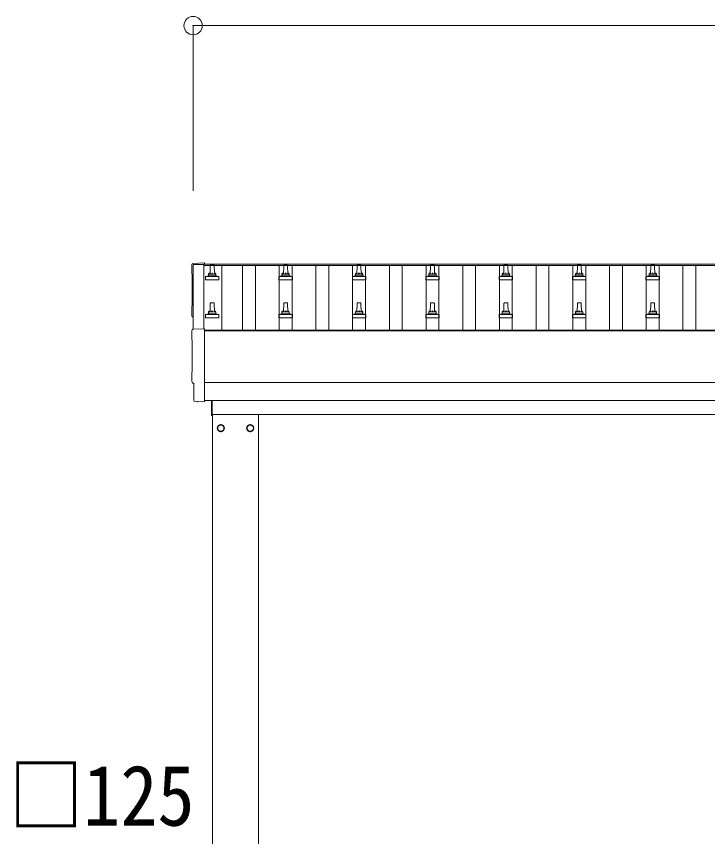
# Model space of a CAD drawing. Units: millimetres at full size, sheet at 1:50; details may follow other scales. Extents: x -14053 to 14053, y -9700 to 9700.
# Drawn here: x -7483 to -5599, y -3135 to -902 of the extents above; entities that cross this region are included whole.
import ezdxf
from ezdxf.enums import TextEntityAlignment as Align

# ---------------------------------------------------------------- set-up
doc = ezdxf.new("R2010")
doc.units = ezdxf.units.MM
doc.header["$LTSCALE"] = 50
doc.header["$PDMODE"] = 32
doc.header["$PDSIZE"] = 50
for name, color, linetype, lineweight in [('0-2_TEXT1', 4, 'Continuous', 9), ('0-5_ELV2', 5, 'Continuous', 5), ('0-8_TABLE1', 6, 'Continuous', 9)]:
    doc.layers.add(name, color=color, linetype=linetype, lineweight=lineweight)
doc.styles.add('ＭＳ ゴシック', font='')
doc.styles.get('ＭＳ ゴシック').set_extended_font_data('MS Gothic')

msp = doc.modelspace()

# ---------------------------------------------------------------- linework, layer by layer
at = {"layer": '0-2_TEXT1'}
for p, q in [((-6971.96, -1577.16), (-6971.96, -1752.65)), ((-6971.96, -1577.16), (-3325.96, -1577.16)), ((-6971.96, -1580.75), (-3325.96, -1580.75)), ((-7001.53, -1754.19), (-6969.96, -1752.54)), ((-6969.96, -1752.54), (-6969.96, -1951.4)), ((-6969.96, -1756.77), (-3327.96, -1756.77)), ((-6969.96, -1758.66), (-3327.96, -1758.66)), ((-3327.96, -1898.55), (-6969.96, -1898.55)), ((-6989.59, -1951.4), (-6996.51, -1951.04)), ((-6969.96, -1948.37), (-3327.96, -1948.37)), ((-6950.96, -1988.77), (-6950.96, -1948.47)), ((-6948.96, -1948.47), (-6948.96, -1988.77)), ((-6948.96, -1986.27), (-3452.96, -1986.27)), ((-6947.96, -4841.27), (-6947.96, -1986.27)), ((-6822.96, -1986.27), (-6822.96, -4841.27)), ((-6948.96, -1988.77), (-6950.96, -1988.77)), ((-6916.86, -2023.02), (-6916.96, -2023.02)), ((-6916.86, -2023.52), (-6916.96, -2023.52)), ((-6854.05, -2023.02), (-6853.95, -2023.02)), ((-6854.05, -2023.52), (-6853.95, -2023.52))]:
    msp.add_line(p, q, dxfattribs=at)
for points in [[(-7001.53, -1574.76), (-6969.96, -1573.11), (-6969.96, -1577.16)], [(-7000.96, -1754.16), (-7000.96, -1578.13), (-6971.96, -1578.13)], [(-6999.35, -1948.05), (-6999.35, -1901.02), (-6999.95, -1901.02)], [(-6988.85, -1951.12), (-6988.18, -1950.49), (-6969.96, -1951.4)]]:
    msp.add_lwpolyline(points, dxfattribs=at)
for points in [[(-6925.46, -2013.46), (-6933.96, -2018.37), (-6933.96, -2028.18), (-6925.46, -2033.09), (-6916.96, -2028.18), (-6916.96, -2018.37)], [(-6845.46, -2013.46), (-6836.96, -2018.37), (-6836.96, -2028.18), (-6845.46, -2033.09), (-6853.96, -2028.18), (-6853.96, -2018.37)]]:
    msp.add_lwpolyline(points, close=True, dxfattribs=at)
for centre, radius in [((-6925.46, -2023.27), 10), ((-6925.46, -2023.27), 8.5), ((-6845.46, -2023.27), 10), ((-6845.46, -2023.27), 8.5)]:
    msp.add_circle(centre, radius, dxfattribs=at)
for centre, start, end in [((-6925.46, -2023.27), 171.25399, 188.74601), ((-6925.46, -2023.27), 111.25399, 128.74601), ((-6925.46, -2023.27), 231.25399, 248.74601), ((-6925.46, -2023.27), 51.25399, 68.74601), ((-6925.46, -2023.27), 291.25399, 308.74601), ((-6925.46, -2023.27), 1.66581, 8.74601), ((-6925.46, -2023.27), 351.25399, 358.33419), ((-6845.46, -2023.27), 171.25399, 178.33419), ((-6845.46, -2023.27), 181.66581, 188.74601), ((-6845.46, -2023.27), 111.25399, 128.74601), ((-6845.46, -2023.27), 231.25399, 248.74601), ((-6845.46, -2023.27), 51.25399, 68.74601), ((-6845.46, -2023.27), 291.25399, 308.74601), ((-6845.46, -2023.27), 351.25399, 8.74601)]:
    msp.add_arc(centre, 8.6, start, end, dxfattribs=at)
for centre, major_axis, ratio, start_param, end_param in [((-7001.37, -1577.76), (-3, 0), 0.99863, 4.7647489, 6.2979817), ((-11767.23, -1648.18), (4763.38, 0), 0.99863, 6.2686928, 6.2979817), ((-6999.95, -1717.18), (-4.41, 0), 0.99863, 6.2686928, 7.6252171), ((-7001.37, -1757.19), (-3, 0), 0.99863, 4.7647489, 6.2979817), ((-11767.23, -1827.62), (4763.38, 0), 0.99863, 6.2686928, 6.2979817), ((-6999.95, -1896.62), (-4.41, 0), 0.99863, 6.2686928, 7.8539816), ((-6996.34, -1948.04), (-2.18, -2.07), 0.9974, 5.5252311, 7.0411395), ((-6989.54, -1950.4), (-0.727, -0.69), 0.9974, 0.7579542, 1.5707963)]:
    msp.add_ellipse(centre, major_axis=major_axis, ratio=ratio, start_param=start_param, end_param=end_param, dxfattribs=at)
at = {"layer": '0-5_ELV2'}
for p, q in [((-6954.96, -1603.68), (-6954.23, -1580.16)), ((-6953.23, -1579.18), (-6944.68, -1579.18)), ((-6943.68, -1580.16), (-6942.96, -1603.68)), ((-6754.96, -1603.68), (-6754.23, -1580.16)), ((-6753.23, -1579.18), (-6744.68, -1579.18)), ((-6743.68, -1580.16), (-6742.96, -1603.68)), ((-6554.96, -1603.68), (-6554.23, -1580.16)), ((-6553.23, -1579.18), (-6544.68, -1579.18)), ((-6543.68, -1580.16), (-6542.96, -1603.68)), ((-6354.96, -1603.68), (-6354.23, -1580.16)), ((-6353.23, -1579.18), (-6344.68, -1579.18)), ((-6343.68, -1580.16), (-6342.96, -1603.68)), ((-6154.96, -1603.68), (-6154.23, -1580.16)), ((-6153.23, -1579.18), (-6144.68, -1579.18)), ((-6143.68, -1580.16), (-6142.96, -1603.68)), ((-5954.96, -1603.68), (-5954.23, -1580.16)), ((-5953.23, -1579.18), (-5944.68, -1579.18)), ((-5943.68, -1580.16), (-5942.96, -1603.68)), ((-5754.96, -1603.68), (-5754.23, -1580.16)), ((-5753.23, -1579.18), (-5744.68, -1579.18)), ((-5743.68, -1580.16), (-5742.96, -1603.68)), ((-6958.96, -1607.89), (-6958.96, -1603.68)), ((-6957.96, -1603.68), (-6939.96, -1603.68)), ((-6938.96, -1607.89), (-6938.96, -1603.68)), ((-6758.96, -1607.89), (-6758.96, -1603.68)), ((-6757.96, -1603.68), (-6739.96, -1603.68)), ((-6738.96, -1607.89), (-6738.96, -1603.68)), ((-6558.96, -1607.89), (-6558.96, -1603.68)), ((-6557.96, -1603.68), (-6539.96, -1603.68)), ((-6538.96, -1607.89), (-6538.96, -1603.68)), ((-6358.96, -1607.89), (-6358.96, -1603.68)), ((-6357.96, -1603.68), (-6339.96, -1603.68)), ((-6338.96, -1607.89), (-6338.96, -1603.68)), ((-6158.96, -1607.89), (-6158.96, -1603.68)), ((-6157.96, -1603.68), (-6139.96, -1603.68)), ((-6138.96, -1607.89), (-6138.96, -1603.68)), ((-5958.96, -1607.89), (-5958.96, -1603.68)), ((-5957.96, -1603.68), (-5939.96, -1603.68)), ((-5938.96, -1607.89), (-5938.96, -1603.68)), ((-5758.96, -1607.89), (-5758.96, -1603.68)), ((-5757.96, -1603.68), (-5739.96, -1603.68)), ((-5738.96, -1607.89), (-5738.96, -1603.68)), ((-6967.21, -1619.18), (-6967.21, -1611.47)), ((-6930.71, -1619.18), (-6967.21, -1619.18)), ((-6966.83, -1610.68), (-6931.09, -1610.68)), ((-6966.44, -1610.49), (-6959.72, -1608.87)), ((-6959.34, -1608.68), (-6938.58, -1608.68)), ((-6931.47, -1610.49), (-6938.19, -1608.87)), ((-6930.71, -1619.18), (-6930.71, -1611.47)), ((-6767.21, -1619.18), (-6767.21, -1611.47)), ((-6730.71, -1619.18), (-6767.21, -1619.18)), ((-6766.83, -1610.68), (-6731.09, -1610.68)), ((-6766.44, -1610.49), (-6759.72, -1608.87)), ((-6759.34, -1608.68), (-6738.58, -1608.68)), ((-6731.47, -1610.49), (-6738.19, -1608.87)), ((-6730.71, -1619.18), (-6730.71, -1611.47)), ((-6567.21, -1619.18), (-6567.21, -1611.47)), ((-6530.71, -1619.18), (-6567.21, -1619.18)), ((-6566.83, -1610.68), (-6531.09, -1610.68)), ((-6566.44, -1610.49), (-6559.72, -1608.87)), ((-6559.34, -1608.68), (-6538.58, -1608.68)), ((-6531.47, -1610.49), (-6538.19, -1608.87)), ((-6530.71, -1619.18), (-6530.71, -1611.47)), ((-6367.21, -1619.18), (-6367.21, -1611.47)), ((-6330.71, -1619.18), (-6367.21, -1619.18)), ((-6366.83, -1610.68), (-6331.09, -1610.68)), ((-6366.44, -1610.49), (-6359.72, -1608.87)), ((-6359.34, -1608.68), (-6338.58, -1608.68)), ((-6331.47, -1610.49), (-6338.19, -1608.87)), ((-6330.71, -1619.18), (-6330.71, -1611.47)), ((-6167.21, -1619.18), (-6167.21, -1611.47)), ((-6130.71, -1619.18), (-6167.21, -1619.18)), ((-6166.83, -1610.68), (-6131.09, -1610.68)), ((-6166.44, -1610.49), (-6159.72, -1608.87)), ((-6159.34, -1608.68), (-6138.58, -1608.68)), ((-6131.47, -1610.49), (-6138.19, -1608.87)), ((-6130.71, -1619.18), (-6130.71, -1611.47)), ((-5967.21, -1619.18), (-5967.21, -1611.47)), ((-5930.71, -1619.18), (-5967.21, -1619.18)), ((-5966.83, -1610.68), (-5931.09, -1610.68)), ((-5966.44, -1610.49), (-5959.72, -1608.87)), ((-5959.34, -1608.68), (-5938.58, -1608.68)), ((-5931.47, -1610.49), (-5938.19, -1608.87)), ((-5930.71, -1619.18), (-5930.71, -1611.47)), ((-5767.21, -1619.18), (-5767.21, -1611.47)), ((-5730.71, -1619.18), (-5767.21, -1619.18)), ((-5766.83, -1610.68), (-5731.09, -1610.68)), ((-5766.44, -1610.49), (-5759.72, -1608.87)), ((-5759.34, -1608.68), (-5738.58, -1608.68)), ((-5731.47, -1610.49), (-5738.19, -1608.87)), ((-5730.71, -1619.18), (-5730.71, -1611.47)), ((-6954.96, -1707.01), (-6954.23, -1683.49)), ((-6953.23, -1682.51), (-6944.68, -1682.51)), ((-6943.68, -1683.49), (-6942.96, -1707.01)), ((-6754.96, -1707.01), (-6754.23, -1683.49)), ((-6753.23, -1682.51), (-6744.68, -1682.51)), ((-6743.68, -1683.49), (-6742.96, -1707.01)), ((-6554.96, -1707.01), (-6554.23, -1683.49)), ((-6553.23, -1682.51), (-6544.68, -1682.51)), ((-6543.68, -1683.49), (-6542.96, -1707.01)), ((-6354.96, -1707.01), (-6354.23, -1683.49)), ((-6353.23, -1682.51), (-6344.68, -1682.51)), ((-6343.68, -1683.49), (-6342.96, -1707.01)), ((-6154.96, -1707.01), (-6154.23, -1683.49)), ((-6153.23, -1682.51), (-6144.68, -1682.51)), ((-6143.68, -1683.49), (-6142.96, -1707.01)), ((-5954.96, -1707.01), (-5954.23, -1683.49)), ((-5953.23, -1682.51), (-5944.68, -1682.51)), ((-5943.68, -1683.49), (-5942.96, -1707.01)), ((-5754.96, -1707.01), (-5754.23, -1683.49)), ((-5753.23, -1682.51), (-5744.68, -1682.51)), ((-5743.68, -1683.49), (-5742.96, -1707.01)), ((-6967.21, -1722.51), (-6967.21, -1714.8)), ((-6966.83, -1714.01), (-6931.09, -1714.01)), ((-6966.44, -1713.83), (-6959.72, -1712.2)), ((-6959.34, -1712.01), (-6938.58, -1712.01)), ((-6958.96, -1711.23), (-6958.96, -1707.01)), ((-6957.96, -1707.01), (-6939.96, -1707.01)), ((-6938.96, -1711.23), (-6938.96, -1707.01)), ((-6931.47, -1713.83), (-6938.19, -1712.2)), ((-6930.71, -1722.51), (-6930.71, -1714.8)), ((-6767.21, -1722.51), (-6767.21, -1714.8)), ((-6766.83, -1714.01), (-6731.09, -1714.01)), ((-6766.44, -1713.83), (-6759.72, -1712.2)), ((-6759.34, -1712.01), (-6738.58, -1712.01)), ((-6758.96, -1711.23), (-6758.96, -1707.01)), ((-6757.96, -1707.01), (-6739.96, -1707.01)), ((-6738.96, -1711.23), (-6738.96, -1707.01)), ((-6731.47, -1713.83), (-6738.19, -1712.2)), ((-6730.71, -1722.51), (-6730.71, -1714.8)), ((-6567.21, -1722.51), (-6567.21, -1714.8)), ((-6566.83, -1714.01), (-6531.09, -1714.01)), ((-6566.44, -1713.83), (-6559.72, -1712.2)), ((-6559.34, -1712.01), (-6538.58, -1712.01)), ((-6558.96, -1711.23), (-6558.96, -1707.01)), ((-6557.96, -1707.01), (-6539.96, -1707.01)), ((-6538.96, -1711.23), (-6538.96, -1707.01)), ((-6531.47, -1713.83), (-6538.19, -1712.2)), ((-6530.71, -1722.51), (-6530.71, -1714.8)), ((-6367.21, -1722.51), (-6367.21, -1714.8)), ((-6366.83, -1714.01), (-6331.09, -1714.01)), ((-6366.44, -1713.83), (-6359.72, -1712.2)), ((-6359.34, -1712.01), (-6338.58, -1712.01)), ((-6358.96, -1711.23), (-6358.96, -1707.01)), ((-6357.96, -1707.01), (-6339.96, -1707.01)), ((-6338.96, -1711.23), (-6338.96, -1707.01)), ((-6331.47, -1713.83), (-6338.19, -1712.2)), ((-6330.71, -1722.51), (-6330.71, -1714.8)), ((-6167.21, -1722.51), (-6167.21, -1714.8)), ((-6166.83, -1714.01), (-6131.09, -1714.01)), ((-6166.44, -1713.83), (-6159.72, -1712.2)), ((-6159.34, -1712.01), (-6138.58, -1712.01)), ((-6158.96, -1711.23), (-6158.96, -1707.01)), ((-6157.96, -1707.01), (-6139.96, -1707.01)), ((-6138.96, -1711.23), (-6138.96, -1707.01)), ((-6131.47, -1713.83), (-6138.19, -1712.2)), ((-6130.71, -1722.51), (-6130.71, -1714.8)), ((-5967.21, -1722.51), (-5967.21, -1714.8)), ((-5966.83, -1714.01), (-5931.09, -1714.01)), ((-5966.44, -1713.83), (-5959.72, -1712.2)), ((-5959.34, -1712.01), (-5938.58, -1712.01)), ((-5958.96, -1711.23), (-5958.96, -1707.01)), ((-5957.96, -1707.01), (-5939.96, -1707.01)), ((-5938.96, -1711.23), (-5938.96, -1707.01)), ((-5931.47, -1713.83), (-5938.19, -1712.2)), ((-5930.71, -1722.51), (-5930.71, -1714.8)), ((-5767.21, -1722.51), (-5767.21, -1714.8)), ((-5766.83, -1714.01), (-5731.09, -1714.01)), ((-5766.44, -1713.83), (-5759.72, -1712.2)), ((-5759.34, -1712.01), (-5738.58, -1712.01)), ((-5758.96, -1711.23), (-5758.96, -1707.01)), ((-5757.96, -1707.01), (-5739.96, -1707.01)), ((-5738.96, -1711.23), (-5738.96, -1707.01)), ((-5731.47, -1713.83), (-5738.19, -1712.2)), ((-5730.71, -1722.51), (-5730.71, -1714.8)), ((-6930.71, -1722.51), (-6967.21, -1722.51)), ((-6730.71, -1722.51), (-6767.21, -1722.51)), ((-6530.71, -1722.51), (-6567.21, -1722.51)), ((-6330.71, -1722.51), (-6367.21, -1722.51)), ((-6130.71, -1722.51), (-6167.21, -1722.51)), ((-5930.71, -1722.51), (-5967.21, -1722.51)), ((-5730.71, -1722.51), (-5767.21, -1722.51))]:
    msp.add_line(p, q, dxfattribs=at)
at = {"layer": '0-5_ELV2', "color": 4, "lineweight": 9}
for p, q in [((-6922.46, -1580.75), (-6922.46, -1756.77)), ((-6866.46, -1756.77), (-6866.46, -1580.75)), ((-6831.46, -1756.77), (-6831.46, -1580.75)), ((-6766.46, -1756.77), (-6766.46, -1580.75)), ((-6731.46, -1756.77), (-6731.46, -1580.75)), ((-6666.46, -1756.77), (-6666.46, -1580.75)), ((-6631.46, -1756.77), (-6631.46, -1580.75)), ((-6566.46, -1756.77), (-6566.46, -1580.75)), ((-6531.46, -1756.77), (-6531.46, -1580.75)), ((-6466.46, -1756.77), (-6466.46, -1580.75)), ((-6431.46, -1756.77), (-6431.46, -1580.75)), ((-6366.46, -1756.77), (-6366.46, -1580.75)), ((-6331.46, -1756.77), (-6331.46, -1580.75)), ((-6266.46, -1756.77), (-6266.46, -1580.75)), ((-6231.46, -1756.77), (-6231.46, -1580.75)), ((-6166.46, -1756.77), (-6166.46, -1580.75)), ((-6131.46, -1756.77), (-6131.46, -1580.75)), ((-6066.46, -1756.77), (-6066.46, -1580.75)), ((-6031.46, -1756.77), (-6031.46, -1580.75)), ((-5966.46, -1756.77), (-5966.46, -1580.75)), ((-5931.46, -1756.77), (-5931.46, -1580.75)), ((-5866.46, -1756.77), (-5866.46, -1580.75)), ((-5831.46, -1756.77), (-5831.46, -1580.75)), ((-5766.46, -1756.77), (-5766.46, -1580.75)), ((-5731.46, -1756.77), (-5731.46, -1580.75)), ((-5666.46, -1756.77), (-5666.46, -1580.75)), ((-5631.46, -1756.77), (-5631.46, -1580.75))]:
    msp.add_line(p, q, dxfattribs=at)
at = {"layer": '0-5_ELV2'}
for centre, radius, start, end in [((-6953.23, -1580.18), 1, 90, 178.60509), ((-6944.68, -1580.18), 1, 1.39491, 90), ((-6753.23, -1580.18), 1, 90, 178.60509), ((-6744.68, -1580.18), 1, 1.39491, 90), ((-6553.23, -1580.18), 1, 90, 178.60509), ((-6544.68, -1580.18), 1, 1.39491, 90), ((-6353.23, -1580.18), 1, 90, 178.60509), ((-6344.68, -1580.18), 1, 1.39491, 90), ((-6153.23, -1580.18), 1, 90, 178.60509), ((-6144.68, -1580.18), 1, 1.39491, 90), ((-5953.23, -1580.18), 1, 90, 178.60509), ((-5944.68, -1580.18), 1, 1.39491, 90), ((-5753.23, -1580.18), 1, 90, 178.60509), ((-5744.68, -1580.18), 1, 1.39491, 90), ((-6959.96, -1607.89), 1, 283.62699, 0), ((-6954.87, -1604.31), 4.13, 90, 171.17633), ((-6957.96, -1604.68), 1, 90, 180), ((-6945.62, -1603.68), 4.83, 133.60282, 180), ((-6952.29, -1603.68), 4.83, 0, 46.39718), ((-6943.04, -1604.31), 4.13, 8.82367, 90), ((-6939.96, -1604.68), 1, 0, 90), ((-6937.96, -1607.89), 1, 180, 256.37301), ((-6759.96, -1607.89), 1, 283.62699, 0), ((-6754.87, -1604.31), 4.13, 90, 171.17633), ((-6757.96, -1604.68), 1, 90, 180), ((-6745.62, -1603.68), 4.83, 133.60282, 180), ((-6752.29, -1603.68), 4.83, 0, 46.39718), ((-6743.04, -1604.31), 4.13, 8.82367, 90), ((-6739.96, -1604.68), 1, 0, 90), ((-6737.96, -1607.89), 1, 180, 256.37301), ((-6559.96, -1607.89), 1, 283.62699, 0), ((-6554.87, -1604.31), 4.13, 90, 171.17633), ((-6557.96, -1604.68), 1, 90, 180), ((-6545.62, -1603.68), 4.83, 133.60282, 180), ((-6552.29, -1603.68), 4.83, 0, 46.39718), ((-6543.04, -1604.31), 4.13, 8.82367, 90), ((-6539.96, -1604.68), 1, 0, 90), ((-6537.96, -1607.89), 1, 180, 256.37301), ((-6359.96, -1607.89), 1, 283.62699, 0), ((-6354.87, -1604.31), 4.13, 90, 171.17633), ((-6357.96, -1604.68), 1, 90, 180), ((-6345.62, -1603.68), 4.83, 133.60282, 180), ((-6352.29, -1603.68), 4.83, 0, 46.39718), ((-6343.04, -1604.31), 4.13, 8.82367, 90), ((-6339.96, -1604.68), 1, 0, 90), ((-6337.96, -1607.89), 1, 180, 256.37301), ((-6159.96, -1607.89), 1, 283.62699, 0), ((-6154.87, -1604.31), 4.13, 90, 171.17633), ((-6157.96, -1604.68), 1, 90, 180), ((-6145.62, -1603.68), 4.83, 133.60282, 180), ((-6152.29, -1603.68), 4.83, 0, 46.39718), ((-6143.04, -1604.31), 4.13, 8.82367, 90), ((-6139.96, -1604.68), 1, 0, 90), ((-6137.96, -1607.89), 1, 180, 256.37301), ((-5959.96, -1607.89), 1, 283.62699, 0), ((-5954.87, -1604.31), 4.13, 90, 171.17633), ((-5957.96, -1604.68), 1, 90, 180), ((-5945.62, -1603.68), 4.83, 133.60282, 180), ((-5952.29, -1603.68), 4.83, 0, 46.39718), ((-5943.04, -1604.31), 4.13, 8.82367, 90), ((-5939.96, -1604.68), 1, 0, 90), ((-5937.96, -1607.89), 1, 180, 256.37301), ((-5759.96, -1607.89), 1, 283.62699, 0), ((-5754.87, -1604.31), 4.13, 90, 171.17633), ((-5757.96, -1604.68), 1, 90, 180), ((-5745.62, -1603.68), 4.83, 133.60282, 180), ((-5752.29, -1603.68), 4.83, 0, 46.39718), ((-5743.04, -1604.31), 4.13, 8.82367, 90), ((-5739.96, -1604.68), 1, 0, 90), ((-5737.96, -1607.89), 1, 180, 256.37301), ((-6966.21, -1611.47), 1, 103.62699, 180), ((-6931.71, -1611.47), 1, 0, 76.37301), ((-6766.21, -1611.47), 1, 103.62699, 180), ((-6731.71, -1611.47), 1, 0, 76.37301), ((-6566.21, -1611.47), 1, 103.62699, 180), ((-6531.71, -1611.47), 1, 0, 76.37301), ((-6366.21, -1611.47), 1, 103.62699, 180), ((-6331.71, -1611.47), 1, 0, 76.37301), ((-6166.21, -1611.47), 1, 103.62699, 180), ((-6131.71, -1611.47), 1, 0, 76.37301), ((-5966.21, -1611.47), 1, 103.62699, 180), ((-5931.71, -1611.47), 1, 0, 76.37301), ((-5766.21, -1611.47), 1, 103.62699, 180), ((-5731.71, -1611.47), 1, 0, 76.37301), ((-6953.23, -1683.51), 1, 90, 178.60509), ((-6944.68, -1683.51), 1, 1.39491, 90), ((-6753.23, -1683.51), 1, 90, 178.60509), ((-6744.68, -1683.51), 1, 1.39491, 90), ((-6553.23, -1683.51), 1, 90, 178.60509), ((-6544.68, -1683.51), 1, 1.39491, 90), ((-6353.23, -1683.51), 1, 90, 178.60509), ((-6344.68, -1683.51), 1, 1.39491, 90), ((-6153.23, -1683.51), 1, 90, 178.60509), ((-6144.68, -1683.51), 1, 1.39491, 90), ((-5953.23, -1683.51), 1, 90, 178.60509), ((-5944.68, -1683.51), 1, 1.39491, 90), ((-5753.23, -1683.51), 1, 90, 178.60509), ((-5744.68, -1683.51), 1, 1.39491, 90), ((-6966.21, -1714.8), 1, 103.62699, 180), ((-6959.96, -1711.23), 1, 283.62699, 0), ((-6954.87, -1707.65), 4.13, 90, 171.17633), ((-6957.96, -1708.01), 1, 90, 180), ((-6945.62, -1707.01), 4.83, 133.60282, 180), ((-6952.29, -1707.01), 4.83, 0, 46.39718), ((-6943.04, -1707.65), 4.13, 8.82367, 90), ((-6939.96, -1708.01), 1, 0, 90), ((-6937.96, -1711.23), 1, 180, 256.37301), ((-6931.71, -1714.8), 1, 0, 76.37301), ((-6766.21, -1714.8), 1, 103.62699, 180), ((-6759.96, -1711.23), 1, 283.62699, 0), ((-6754.87, -1707.65), 4.13, 90, 171.17633), ((-6757.96, -1708.01), 1, 90, 180), ((-6745.62, -1707.01), 4.83, 133.60282, 180), ((-6752.29, -1707.01), 4.83, 0, 46.39718), ((-6743.04, -1707.65), 4.13, 8.82367, 90), ((-6739.96, -1708.01), 1, 0, 90), ((-6737.96, -1711.23), 1, 180, 256.37301), ((-6731.71, -1714.8), 1, 0, 76.37301), ((-6566.21, -1714.8), 1, 103.62699, 180), ((-6559.96, -1711.23), 1, 283.62699, 0), ((-6554.87, -1707.65), 4.13, 90, 171.17633), ((-6557.96, -1708.01), 1, 90, 180), ((-6545.62, -1707.01), 4.83, 133.60282, 180), ((-6552.29, -1707.01), 4.83, 0, 46.39718), ((-6543.04, -1707.65), 4.13, 8.82367, 90), ((-6539.96, -1708.01), 1, 0, 90), ((-6537.96, -1711.23), 1, 180, 256.37301), ((-6531.71, -1714.8), 1, 0, 76.37301), ((-6366.21, -1714.8), 1, 103.62699, 180), ((-6359.96, -1711.23), 1, 283.62699, 0), ((-6354.87, -1707.65), 4.13, 90, 171.17633), ((-6357.96, -1708.01), 1, 90, 180), ((-6345.62, -1707.01), 4.83, 133.60282, 180), ((-6352.29, -1707.01), 4.83, 0, 46.39718), ((-6343.04, -1707.65), 4.13, 8.82367, 90), ((-6339.96, -1708.01), 1, 0, 90), ((-6337.96, -1711.23), 1, 180, 256.37301), ((-6331.71, -1714.8), 1, 0, 76.37301), ((-6166.21, -1714.8), 1, 103.62699, 180), ((-6159.96, -1711.23), 1, 283.62699, 0), ((-6154.87, -1707.65), 4.13, 90, 171.17633), ((-6157.96, -1708.01), 1, 90, 180), ((-6145.62, -1707.01), 4.83, 133.60282, 180), ((-6152.29, -1707.01), 4.83, 0, 46.39718), ((-6143.04, -1707.65), 4.13, 8.82367, 90), ((-6139.96, -1708.01), 1, 0, 90), ((-6137.96, -1711.23), 1, 180, 256.37301), ((-6131.71, -1714.8), 1, 0, 76.37301), ((-5966.21, -1714.8), 1, 103.62699, 180), ((-5959.96, -1711.23), 1, 283.62699, 0), ((-5954.87, -1707.65), 4.13, 90, 171.17633), ((-5957.96, -1708.01), 1, 90, 180), ((-5945.62, -1707.01), 4.83, 133.60282, 180), ((-5952.29, -1707.01), 4.83, 0, 46.39718), ((-5943.04, -1707.65), 4.13, 8.82367, 90), ((-5939.96, -1708.01), 1, 0, 90), ((-5937.96, -1711.23), 1, 180, 256.37301), ((-5931.71, -1714.8), 1, 0, 76.37301), ((-5766.21, -1714.8), 1, 103.62699, 180), ((-5759.96, -1711.23), 1, 283.62699, 0), ((-5754.87, -1707.65), 4.13, 90, 171.17633), ((-5757.96, -1708.01), 1, 90, 180), ((-5745.62, -1707.01), 4.83, 133.60282, 180), ((-5752.29, -1707.01), 4.83, 0, 46.39718), ((-5743.04, -1707.65), 4.13, 8.82367, 90), ((-5739.96, -1708.01), 1, 0, 90), ((-5737.96, -1711.23), 1, 180, 256.37301), ((-5731.71, -1714.8), 1, 0, 76.37301)]:
    msp.add_arc(centre, radius, start, end, dxfattribs=at)
at = {"layer": '0-8_TABLE1'}
for p, q in [((-7000.96, -927.16), (-7000.96, -1377.16)), ((-3296.96, -927.16), (-7000.96, -927.16))]:
    msp.add_line(p, q, dxfattribs=at)
msp.add_point((-7000.96, -927.16), dxfattribs=at)

# ---------------------------------------------------------------- texts
at = {"layer": '0-8_TABLE1', "color": 7, "style": 'ＭＳ ゴシック', "width": 0.9}
msp.add_text('□125', height=165, dxfattribs=at).set_placement((-7502.78, -3155.24), align=Align.BOTTOM_LEFT)

doc.saveas('drawing.dxf')
